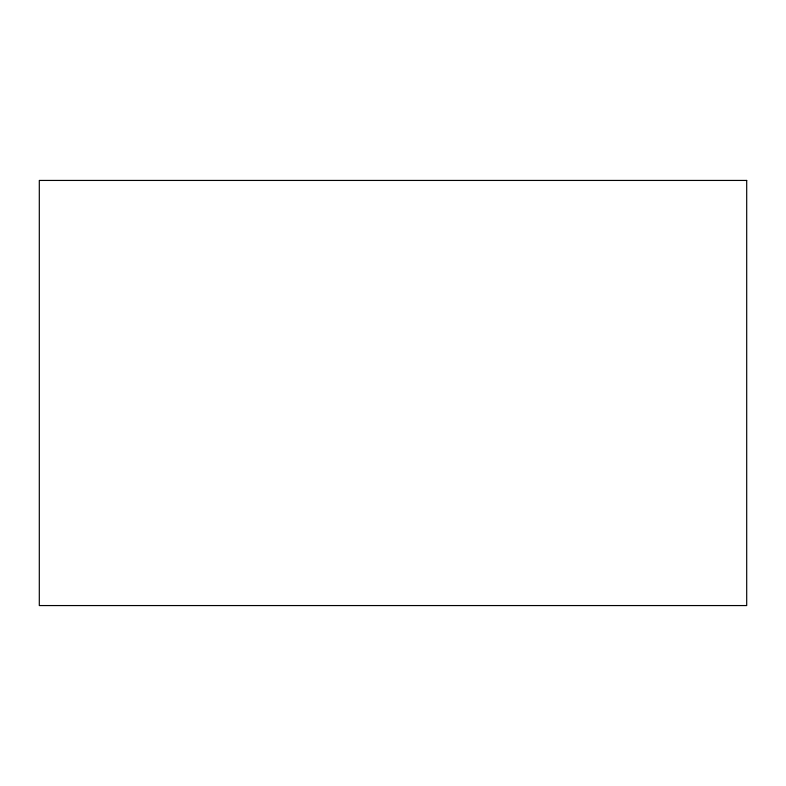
<?xml version="1.0" encoding="UTF-8"?>
<svg xmlns="http://www.w3.org/2000/svg" width="786" height="786" viewBox="0 0 786 786"><rect width="100%" height="100%" fill="white"/><g stroke="black" fill="none" stroke-linecap="round" stroke-linejoin="round"><path stroke-width="1.18" d="M746.7 180.436L39.3 180.436L39.3 605.564L746.7 605.564L746.7 180.436"/></g></svg>
